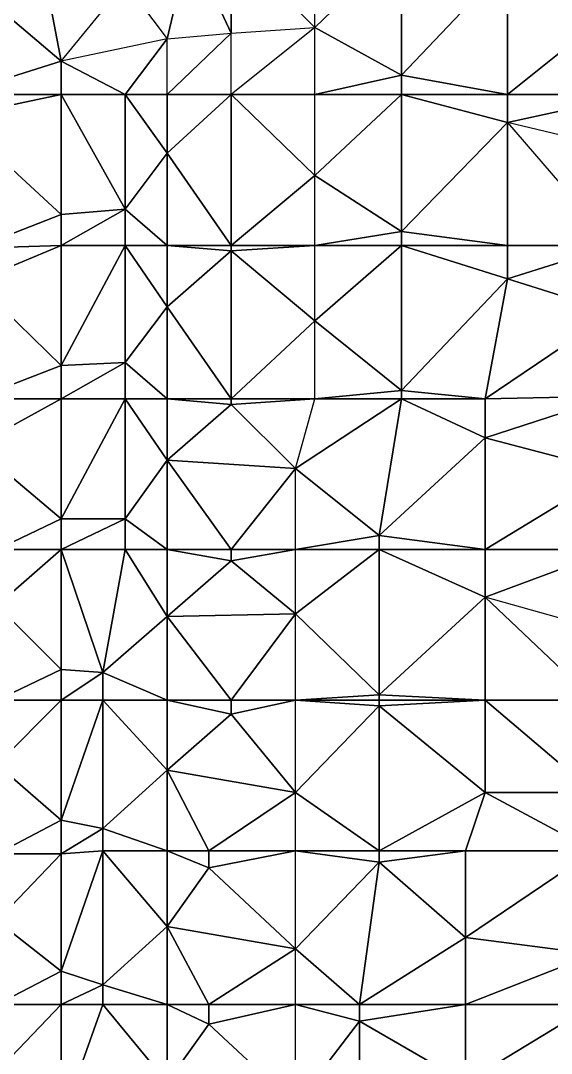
# Model space of a CAD drawing. Header units: metres. Extents: x 121.06818 to 121.07159, y 3.17836 to 3.18313.
# Drawn here: x 121.0711755 to 121.0713657, y 3.1794855 to 3.1798555 of the extents above; entities that cross this region are included whole.
import ezdxf

# ---------------------------------------------------------------- set-up
doc = ezdxf.new("R2010")
doc.units = ezdxf.units.M

msp = doc.modelspace()

# ---------------------------------------------------------------- linework, layer by layer
at = {"layer": 'DELAUNEY5547', "color": 252}
msp.add_3dface([(121.071297, 3.179449, 0.01058), (121.071274, 3.179467, 0.01057), (121.071297, 3.179497, 0.01058)], dxfattribs=at)
at = {"layer": 'DELAUNEY5585', "color": 252}
msp.add_3dface([(121.071335, 3.179475, 0.01059), (121.071297, 3.179449, 0.01058), (121.071297, 3.179497, 0.01058)], dxfattribs=at)
at = {"layer": 'DELAUNEY5586', "color": 252}
msp.add_3dface([(121.071373, 3.179463, 0.0106), (121.071335, 3.179475, 0.01059), (121.071381, 3.179503, 0.0106)], dxfattribs=at)
at = {"layer": 'DELAUNEY5607', "color": 252}
msp.add_3dface([(121.071167, 3.179479, 0.01052), (121.07119, 3.179461, 0.01053), (121.07119, 3.179503, 0.01053)], dxfattribs=at)
at = {"layer": 'DELAUNEY5655', "color": 252}
msp.add_3dface([(121.071228, 3.179475, 0.01055), (121.071274, 3.179467, 0.01057), (121.071243, 3.179496, 0.01056)], dxfattribs=at)
at = {"layer": 'DELAUNEY5656', "color": 252}
msp.add_3dface([(121.071297, 3.179497, 0.01058), (121.071274, 3.179467, 0.01057), (121.071274, 3.179503, 0.01057)], dxfattribs=at)
at = {"layer": 'DELAUNEY5669', "color": 252}
msp.add_3dface([(121.071228, 3.179475, 0.01055), (121.071243, 3.179496, 0.01056), (121.071228, 3.179503, 0.01055)], dxfattribs=at)
at = {"layer": 'DELAUNEY5670', "color": 252}
msp.add_3dface([(121.071243, 3.179496, 0.01056), (121.071274, 3.179467, 0.01057), (121.071274, 3.179503, 0.01057)], dxfattribs=at)
at = {"layer": 'DELAUNEY5671', "color": 252}
msp.add_3dface([(121.071335, 3.179475, 0.01059), (121.071297, 3.179497, 0.01058), (121.071335, 3.179503, 0.01059)], dxfattribs=at)
at = {"layer": 'DELAUNEY5683', "color": 252}
msp.add_3dface([(121.07119, 3.179461, 0.01053), (121.071228, 3.179475, 0.01055), (121.071205, 3.179503, 0.01054)], dxfattribs=at)
at = {"layer": 'DELAUNEY5700', "color": 252}
msp.add_3dface([(121.07119, 3.179461, 0.01053), (121.071205, 3.179503, 0.01054), (121.07119, 3.179503, 0.01053)], dxfattribs=at)
at = {"layer": 'DELAUNEY5723', "color": 252}
msp.add_3dface([(121.071167, 3.179479, 0.01052), (121.07119, 3.179503, 0.01053), (121.071167, 3.179503, 0.01052)], dxfattribs=at)
at = {"layer": 'DELAUNEY5724', "color": 252}
msp.add_3dface([(121.071205, 3.179503, 0.01054), (121.071228, 3.179475, 0.01055), (121.071228, 3.179503, 0.01055)], dxfattribs=at)
at = {"layer": 'DELAUNEY5743', "color": 252}
msp.add_3dface([(121.07119, 3.179503, 0.01053), (121.071205, 3.179503, 0.01054), (121.071205, 3.17951, 0.01054)], dxfattribs=at)
at = {"layer": 'DELAUNEY5764', "color": 252}
msp.add_3dface([(121.071243, 3.179496, 0.01056), (121.071274, 3.179503, 0.01057), (121.071243, 3.179503, 0.01056)], dxfattribs=at)
at = {"layer": 'DELAUNEY5765', "color": 252}
msp.add_3dface([(121.071297, 3.179497, 0.01058), (121.071274, 3.179503, 0.01057), (121.071297, 3.179503, 0.01058)], dxfattribs=at)
at = {"layer": 'DELAUNEY5766', "color": 252}
msp.add_3dface([(121.071381, 3.179503, 0.0106), (121.071335, 3.179475, 0.01059), (121.071335, 3.179503, 0.01059)], dxfattribs=at)
at = {"layer": 'DELAUNEY5779', "color": 252}
msp.add_3dface([(121.071205, 3.179503, 0.01054), (121.071228, 3.179503, 0.01055), (121.071205, 3.17951, 0.01054)], dxfattribs=at)
at = {"layer": 'DELAUNEY5780', "color": 252}
msp.add_3dface([(121.071335, 3.179503, 0.01059), (121.071297, 3.179497, 0.01058), (121.071297, 3.179503, 0.01058)], dxfattribs=at)
at = {"layer": 'DELAUNEY5795', "color": 252}
msp.add_3dface([(121.071228, 3.179503, 0.01055), (121.071243, 3.179496, 0.01056), (121.071243, 3.179503, 0.01056)], dxfattribs=at)
at = {"layer": 'DELAUNEY5796', "color": 252}
msp.add_3dface([(121.071381, 3.179503, 0.0106), (121.071335, 3.179503, 0.01059), (121.071381, 3.179521, 0.0106)], dxfattribs=at)
at = {"layer": 'DELAUNEY5815', "color": 252}
msp.add_3dface([(121.071167, 3.179503, 0.01052), (121.07119, 3.179503, 0.01053), (121.07119, 3.179515, 0.01053)], dxfattribs=at)
at = {"layer": 'DELAUNEY5846', "color": 252}
msp.add_3dface([(121.071228, 3.179503, 0.01055), (121.071243, 3.179503, 0.01056), (121.071228, 3.179531, 0.01055)], dxfattribs=at)
at = {"layer": 'DELAUNEY5866', "color": 252}
msp.add_3dface([(121.071243, 3.179503, 0.01056), (121.071274, 3.179503, 0.01057), (121.071274, 3.179523, 0.01057)], dxfattribs=at)
at = {"layer": 'DELAUNEY5867', "color": 252}
msp.add_3dface([(121.071297, 3.179503, 0.01058), (121.071274, 3.179503, 0.01057), (121.071274, 3.179523, 0.01057)], dxfattribs=at)
at = {"layer": 'DELAUNEY5883', "color": 252}
msp.add_3dface([(121.071335, 3.179503, 0.01059), (121.071297, 3.179503, 0.01058), (121.071335, 3.179527, 0.01059)], dxfattribs=at)
at = {"layer": 'DELAUNEY5897', "color": 252}
msp.add_3dface([(121.07119, 3.179503, 0.01053), (121.071205, 3.17951, 0.01054), (121.07119, 3.179515, 0.01053)], dxfattribs=at)
at = {"layer": 'DELAUNEY5917', "color": 252}
msp.add_3dface([(121.071167, 3.179503, 0.01052), (121.07119, 3.179515, 0.01053), (121.071167, 3.179533, 0.01052)], dxfattribs=at)
at = {"layer": 'DELAUNEY5918', "color": 252}
msp.add_3dface([(121.071205, 3.17951, 0.01054), (121.071228, 3.179503, 0.01055), (121.071228, 3.179531, 0.01055)], dxfattribs=at)
at = {"layer": 'DELAUNEY5934', "color": 252}
msp.add_3dface([(121.07119, 3.179515, 0.01053), (121.071205, 3.17951, 0.01054), (121.071205, 3.179558, 0.01054)], dxfattribs=at)
at = {"layer": 'DELAUNEY5947', "color": 252}
msp.add_3dface([(121.071243, 3.179503, 0.01056), (121.071274, 3.179523, 0.01057), (121.071228, 3.179531, 0.01055)], dxfattribs=at)
at = {"layer": 'DELAUNEY5948', "color": 252}
msp.add_3dface([(121.071297, 3.179503, 0.01058), (121.071274, 3.179523, 0.01057), (121.071304, 3.179554, 0.01058)], dxfattribs=at)
at = {"layer": 'DELAUNEY5949', "color": 252}
msp.add_3dface([(121.071381, 3.179521, 0.0106), (121.071335, 3.179503, 0.01059), (121.071335, 3.179527, 0.01059)], dxfattribs=at)
at = {"layer": 'DELAUNEY5961', "color": 252}
msp.add_3dface([(121.071335, 3.179527, 0.01059), (121.071297, 3.179503, 0.01058), (121.071304, 3.179554, 0.01058)], dxfattribs=at)
at = {"layer": 'DELAUNEY5979', "color": 252}
msp.add_3dface([(121.071205, 3.17951, 0.01054), (121.071228, 3.179531, 0.01055), (121.071205, 3.179558, 0.01054)], dxfattribs=at)
at = {"layer": 'DELAUNEY5980', "color": 252}
msp.add_3dface([(121.071381, 3.179521, 0.0106), (121.071335, 3.179527, 0.01059), (121.071381, 3.179558, 0.0106)], dxfattribs=at)
at = {"layer": 'DELAUNEY5996', "color": 252}
msp.add_3dface([(121.071167, 3.179533, 0.01052), (121.07119, 3.179515, 0.01053), (121.07119, 3.179557, 0.01053)], dxfattribs=at)
at = {"layer": 'DELAUNEY6042', "color": 252}
msp.add_3dface([(121.071228, 3.179531, 0.01055), (121.071274, 3.179523, 0.01057), (121.071243, 3.179552, 0.01056)], dxfattribs=at)
at = {"layer": 'DELAUNEY6062', "color": 252}
msp.add_3dface([(121.071228, 3.179531, 0.01055), (121.071243, 3.179552, 0.01056), (121.071228, 3.179558, 0.01055)], dxfattribs=at)
at = {"layer": 'DELAUNEY6063', "color": 252}
msp.add_3dface([(121.071243, 3.179552, 0.01056), (121.071274, 3.179523, 0.01057), (121.071274, 3.179558, 0.01057)], dxfattribs=at)
at = {"layer": 'DELAUNEY6064', "color": 252}
msp.add_3dface([(121.071304, 3.179554, 0.01058), (121.071274, 3.179523, 0.01057), (121.071274, 3.179558, 0.01057)], dxfattribs=at)
at = {"layer": 'DELAUNEY6065', "color": 252}
msp.add_3dface([(121.071335, 3.179527, 0.01059), (121.071304, 3.179554, 0.01058), (121.071335, 3.179558, 0.01059)], dxfattribs=at)
at = {"layer": 'DELAUNEY6099', "color": 252}
msp.add_3dface([(121.07119, 3.179515, 0.01053), (121.071205, 3.179558, 0.01054), (121.07119, 3.179557, 0.01053)], dxfattribs=at)
at = {"layer": 'DELAUNEY6119', "color": 252}
msp.add_3dface([(121.071167, 3.179533, 0.01052), (121.07119, 3.179557, 0.01053), (121.071167, 3.179557, 0.01052)], dxfattribs=at)
at = {"layer": 'DELAUNEY6120', "color": 252}
msp.add_3dface([(121.071205, 3.179558, 0.01054), (121.071228, 3.179531, 0.01055), (121.071228, 3.179558, 0.01055)], dxfattribs=at)
at = {"layer": 'DELAUNEY6136', "color": 252}
msp.add_3dface([(121.07119, 3.179557, 0.01053), (121.071205, 3.179558, 0.01054), (121.071205, 3.179566, 0.01054)], dxfattribs=at)
at = {"layer": 'DELAUNEY6137', "color": 252}
msp.add_3dface([(121.071381, 3.179558, 0.0106), (121.071335, 3.179527, 0.01059), (121.071335, 3.179558, 0.01059)], dxfattribs=at)
at = {"layer": 'DELAUNEY6157', "color": 252}
msp.add_3dface([(121.071243, 3.179552, 0.01056), (121.071274, 3.179558, 0.01057), (121.071243, 3.179558, 0.01056)], dxfattribs=at)
at = {"layer": 'DELAUNEY6158', "color": 252}
msp.add_3dface([(121.071304, 3.179554, 0.01058), (121.071274, 3.179558, 0.01057), (121.071304, 3.179558, 0.01058)], dxfattribs=at)
at = {"layer": 'DELAUNEY6166', "color": 252}
msp.add_3dface([(121.071205, 3.179558, 0.01054), (121.071228, 3.179558, 0.01055), (121.071205, 3.179566, 0.01054)], dxfattribs=at)
at = {"layer": 'DELAUNEY6167', "color": 252}
msp.add_3dface([(121.071335, 3.179558, 0.01059), (121.071304, 3.179554, 0.01058), (121.071304, 3.179558, 0.01058)], dxfattribs=at)
at = {"layer": 'DELAUNEY6168', "color": 252}
msp.add_3dface([(121.071381, 3.179558, 0.0106), (121.071335, 3.179558, 0.01059), (121.071342, 3.179579, 0.01059)], dxfattribs=at)
at = {"layer": 'DELAUNEY6189', "color": 252}
msp.add_3dface([(121.071167, 3.179557, 0.01052), (121.07119, 3.179557, 0.01053), (121.07119, 3.179569, 0.01053)], dxfattribs=at)
at = {"layer": 'DELAUNEY6190', "color": 252}
msp.add_3dface([(121.071228, 3.179558, 0.01055), (121.071243, 3.179552, 0.01056), (121.071243, 3.179558, 0.01056)], dxfattribs=at)
at = {"layer": 'DELAUNEY6228', "color": 252}
msp.add_3dface([(121.071228, 3.179558, 0.01055), (121.071243, 3.179558, 0.01056), (121.071228, 3.179587, 0.01055)], dxfattribs=at)
at = {"layer": 'DELAUNEY6247', "color": 252}
msp.add_3dface([(121.071243, 3.179558, 0.01056), (121.071274, 3.179558, 0.01057), (121.071274, 3.179579, 0.01057)], dxfattribs=at)
at = {"layer": 'DELAUNEY6248', "color": 252}
msp.add_3dface([(121.071304, 3.179558, 0.01058), (121.071274, 3.179558, 0.01057), (121.071274, 3.179579, 0.01057)], dxfattribs=at)
at = {"layer": 'DELAUNEY6264', "color": 252}
msp.add_3dface([(121.071335, 3.179558, 0.01059), (121.071304, 3.179558, 0.01058), (121.071342, 3.179579, 0.01059)], dxfattribs=at)
at = {"layer": 'DELAUNEY6276', "color": 252}
msp.add_3dface([(121.07119, 3.179557, 0.01053), (121.071205, 3.179566, 0.01054), (121.07119, 3.179569, 0.01053)], dxfattribs=at)
at = {"layer": 'DELAUNEY6291', "color": 252}
msp.add_3dface([(121.071167, 3.179557, 0.01052), (121.07119, 3.179569, 0.01053), (121.071167, 3.179589, 0.01052)], dxfattribs=at)
at = {"layer": 'DELAUNEY6292', "color": 252}
msp.add_3dface([(121.071205, 3.179566, 0.01054), (121.071228, 3.179558, 0.01055), (121.071228, 3.179587, 0.01055)], dxfattribs=at)
at = {"layer": 'DELAUNEY6293', "color": 252}
msp.add_3dface([(121.071381, 3.179558, 0.0106), (121.071342, 3.179579, 0.01059), (121.071381, 3.179579, 0.0106)], dxfattribs=at)
at = {"layer": 'DELAUNEY6305', "color": 252}
msp.add_3dface([(121.07119, 3.179569, 0.01053), (121.071205, 3.179566, 0.01054), (121.071205, 3.179612, 0.01054)], dxfattribs=at)
at = {"layer": 'DELAUNEY6317', "color": 252}
msp.add_3dface([(121.071243, 3.179558, 0.01056), (121.071274, 3.179579, 0.01057), (121.071228, 3.179587, 0.01055)], dxfattribs=at)
at = {"layer": 'DELAUNEY6318', "color": 252}
msp.add_3dface([(121.071381, 3.179579, 0.0106), (121.071342, 3.179579, 0.01059), (121.071342, 3.179612, 0.01059)], dxfattribs=at)
at = {"layer": 'DELAUNEY6334', "color": 252}
msp.add_3dface([(121.071304, 3.179558, 0.01058), (121.071274, 3.179579, 0.01057), (121.071304, 3.17961, 0.01058)], dxfattribs=at)
at = {"layer": 'DELAUNEY6349', "color": 252}
msp.add_3dface([(121.071205, 3.179566, 0.01054), (121.071228, 3.179587, 0.01055), (121.071205, 3.179612, 0.01054)], dxfattribs=at)
at = {"layer": 'DELAUNEY6362', "color": 252}
msp.add_3dface([(121.071167, 3.179589, 0.01052), (121.07119, 3.179569, 0.01053), (121.07119, 3.179612, 0.01053)], dxfattribs=at)
at = {"layer": 'DELAUNEY6363', "color": 252}
msp.add_3dface([(121.071342, 3.179579, 0.01059), (121.071304, 3.179558, 0.01058), (121.071304, 3.17961, 0.01058)], dxfattribs=at)
at = {"layer": 'DELAUNEY6398', "color": 252}
msp.add_3dface([(121.071228, 3.179587, 0.01055), (121.071274, 3.179579, 0.01057), (121.071251, 3.179607, 0.01056)], dxfattribs=at)
at = {"layer": 'DELAUNEY6410', "color": 252}
msp.add_3dface([(121.071228, 3.179587, 0.01055), (121.071251, 3.179607, 0.01056), (121.071228, 3.179612, 0.01055)], dxfattribs=at)
at = {"layer": 'DELAUNEY6411', "color": 252}
msp.add_3dface([(121.071251, 3.179607, 0.01056), (121.071274, 3.179579, 0.01057), (121.071274, 3.179612, 0.01057)], dxfattribs=at)
at = {"layer": 'DELAUNEY6412', "color": 252}
msp.add_3dface([(121.071304, 3.17961, 0.01058), (121.071274, 3.179579, 0.01057), (121.071274, 3.179612, 0.01057)], dxfattribs=at)
at = {"layer": 'DELAUNEY6413', "color": 252}
msp.add_3dface([(121.071342, 3.179579, 0.01059), (121.071304, 3.17961, 0.01058), (121.071342, 3.179612, 0.01059)], dxfattribs=at)
at = {"layer": 'DELAUNEY6441', "color": 252}
msp.add_3dface([(121.07119, 3.179612, 0.01053), (121.07119, 3.179569, 0.01053), (121.071205, 3.179612, 0.01054)], dxfattribs=at)
at = {"layer": 'DELAUNEY6442', "color": 252}
msp.add_3dface([(121.071205, 3.179612, 0.01054), (121.071228, 3.179587, 0.01055), (121.071228, 3.179612, 0.01055)], dxfattribs=at)
at = {"layer": 'DELAUNEY6462', "color": 252}
msp.add_3dface([(121.071167, 3.179589, 0.01052), (121.07119, 3.179612, 0.01053), (121.071167, 3.179612, 0.01052)], dxfattribs=at)
at = {"layer": 'DELAUNEY6463', "color": 252}
msp.add_3dface([(121.07119, 3.179612, 0.01053), (121.071205, 3.179612, 0.01054), (121.071205, 3.179622, 0.01054)], dxfattribs=at)
at = {"layer": 'DELAUNEY6508', "color": 252}
msp.add_3dface([(121.071251, 3.179607, 0.01056), (121.071274, 3.179612, 0.01057), (121.071251, 3.179612, 0.01056)], dxfattribs=at)
at = {"layer": 'DELAUNEY6509', "color": 252}
msp.add_3dface([(121.071342, 3.179612, 0.01059), (121.071304, 3.17961, 0.01058), (121.071304, 3.179612, 0.01058)], dxfattribs=at)
at = {"layer": 'DELAUNEY6510', "color": 252}
msp.add_3dface([(121.071342, 3.179612, 0.01059), (121.071304, 3.17961, 0.01058), (121.071304, 3.179614, 0.01058)], dxfattribs=at)
at = {"layer": 'DELAUNEY6511', "color": 252}
msp.add_3dface([(121.071381, 3.179579, 0.0106), (121.071342, 3.179612, 0.01059), (121.071381, 3.179612, 0.0106)], dxfattribs=at)
at = {"layer": 'DELAUNEY6512', "color": 252}
msp.add_3dface([(121.071381, 3.179612, 0.0106), (121.071342, 3.179612, 0.01059), (121.071342, 3.179649, 0.01059)], dxfattribs=at)
at = {"layer": 'DELAUNEY6529', "color": 252}
msp.add_3dface([(121.071205, 3.179612, 0.01054), (121.071228, 3.179612, 0.01055), (121.071205, 3.179622, 0.01054)], dxfattribs=at)
at = {"layer": 'DELAUNEY6530', "color": 252}
msp.add_3dface([(121.071304, 3.17961, 0.01058), (121.071274, 3.179612, 0.01057), (121.071304, 3.179612, 0.01058)], dxfattribs=at)
at = {"layer": 'DELAUNEY6531', "color": 252}
msp.add_3dface([(121.071304, 3.17961, 0.01058), (121.071274, 3.179612, 0.01057), (121.071304, 3.179614, 0.01058)], dxfattribs=at)
at = {"layer": 'DELAUNEY6545', "color": 252}
msp.add_3dface([(121.071228, 3.179612, 0.01055), (121.071251, 3.179607, 0.01056), (121.071251, 3.179612, 0.01056)], dxfattribs=at)
at = {"layer": 'DELAUNEY6562', "color": 252}
msp.add_3dface([(121.071167, 3.179612, 0.01052), (121.07119, 3.179612, 0.01053), (121.07119, 3.179623, 0.01053)], dxfattribs=at)
at = {"layer": 'DELAUNEY6609', "color": 252}
msp.add_3dface([(121.071228, 3.179612, 0.01055), (121.071251, 3.179612, 0.01056), (121.071228, 3.179642, 0.01055)], dxfattribs=at)
at = {"layer": 'DELAUNEY6610', "color": 252}
msp.add_3dface([(121.071251, 3.179612, 0.01056), (121.071274, 3.179612, 0.01057), (121.071274, 3.179643, 0.01057)], dxfattribs=at)
at = {"layer": 'DELAUNEY6611', "color": 252}
msp.add_3dface([(121.071304, 3.179612, 0.01058), (121.071274, 3.179612, 0.01057), (121.071304, 3.179614, 0.01058)], dxfattribs=at)
at = {"layer": 'DELAUNEY6612', "color": 252}
msp.add_3dface([(121.071304, 3.179612, 0.01058), (121.071304, 3.179614, 0.01058), (121.071342, 3.179612, 0.01059)], dxfattribs=at)
at = {"layer": 'DELAUNEY6627', "color": 252}
msp.add_3dface([(121.071304, 3.179614, 0.01058), (121.071274, 3.179612, 0.01057), (121.071274, 3.179643, 0.01057)], dxfattribs=at)
at = {"layer": 'DELAUNEY6643', "color": 252}
msp.add_3dface([(121.07119, 3.179612, 0.01053), (121.071205, 3.179622, 0.01054), (121.07119, 3.179623, 0.01053)], dxfattribs=at)
at = {"layer": 'DELAUNEY6644', "color": 252}
msp.add_3dface([(121.071342, 3.179612, 0.01059), (121.071304, 3.179614, 0.01058), (121.071342, 3.179649, 0.01059)], dxfattribs=at)
at = {"layer": 'DELAUNEY6653', "color": 252}
msp.add_3dface([(121.071167, 3.179612, 0.01052), (121.07119, 3.179623, 0.01053), (121.071167, 3.179646, 0.01052)], dxfattribs=at)
at = {"layer": 'DELAUNEY6654', "color": 252}
msp.add_3dface([(121.071205, 3.179622, 0.01054), (121.071228, 3.179612, 0.01055), (121.071228, 3.179642, 0.01055)], dxfattribs=at)
at = {"layer": 'DELAUNEY6655', "color": 252}
msp.add_3dface([(121.071381, 3.179612, 0.0106), (121.071388, 3.179636, 0.0106), (121.071342, 3.179649, 0.01059)], dxfattribs=at)
at = {"layer": 'DELAUNEY6669', "color": 252}
msp.add_3dface([(121.07119, 3.179623, 0.01053), (121.071205, 3.179622, 0.01054), (121.07119, 3.179666, 0.01053)], dxfattribs=at)
at = {"layer": 'DELAUNEY6711', "color": 252}
msp.add_3dface([(121.071205, 3.179622, 0.01054), (121.071228, 3.179642, 0.01055), (121.071213, 3.179666, 0.01054)], dxfattribs=at)
at = {"layer": 'DELAUNEY6712', "color": 252}
msp.add_3dface([(121.071228, 3.179642, 0.01055), (121.071251, 3.179612, 0.01056), (121.071274, 3.179643, 0.01057)], dxfattribs=at)
at = {"layer": 'DELAUNEY6713', "color": 252}
msp.add_3dface([(121.071304, 3.179614, 0.01058), (121.071274, 3.179643, 0.01057), (121.071304, 3.179666, 0.01058)], dxfattribs=at)
at = {"layer": 'DELAUNEY6725', "color": 252}
msp.add_3dface([(121.071167, 3.179646, 0.01052), (121.07119, 3.179623, 0.01053), (121.07119, 3.179666, 0.01053)], dxfattribs=at)
at = {"layer": 'DELAUNEY6726', "color": 252}
msp.add_3dface([(121.071342, 3.179649, 0.01059), (121.071304, 3.179614, 0.01058), (121.071304, 3.179666, 0.01058)], dxfattribs=at)
at = {"layer": 'DELAUNEY6739', "color": 252}
msp.add_3dface([(121.071388, 3.179636, 0.0106), (121.071342, 3.179649, 0.01059), (121.071388, 3.179666, 0.0106)], dxfattribs=at)
at = {"layer": 'DELAUNEY6765', "color": 252}
msp.add_3dface([(121.071228, 3.179642, 0.01055), (121.071274, 3.179643, 0.01057), (121.071251, 3.179662, 0.01056)], dxfattribs=at)
at = {"layer": 'DELAUNEY6792', "color": 252}
msp.add_3dface([(121.071228, 3.179642, 0.01055), (121.071251, 3.179662, 0.01056), (121.071228, 3.179666, 0.01055)], dxfattribs=at)
at = {"layer": 'DELAUNEY6793', "color": 252}
msp.add_3dface([(121.071251, 3.179662, 0.01056), (121.071274, 3.179643, 0.01057), (121.071274, 3.179666, 0.01057)], dxfattribs=at)
at = {"layer": 'DELAUNEY6794', "color": 252}
msp.add_3dface([(121.071304, 3.179666, 0.01058), (121.071274, 3.179643, 0.01057), (121.071274, 3.179666, 0.01057)], dxfattribs=at)
at = {"layer": 'DELAUNEY6812', "color": 252}
msp.add_3dface([(121.071342, 3.179649, 0.01059), (121.071304, 3.179666, 0.01058), (121.071342, 3.179666, 0.01059)], dxfattribs=at)
at = {"layer": 'DELAUNEY6828', "color": 252}
msp.add_3dface([(121.071167, 3.179646, 0.01052), (121.07119, 3.179666, 0.01053), (121.071167, 3.179666, 0.01052)], dxfattribs=at)
at = {"layer": 'DELAUNEY6829', "color": 252}
msp.add_3dface([(121.07119, 3.179666, 0.01053), (121.071205, 3.179622, 0.01054), (121.071213, 3.179666, 0.01054)], dxfattribs=at)
at = {"layer": 'DELAUNEY6852', "color": 252}
msp.add_3dface([(121.07119, 3.179666, 0.01053), (121.071213, 3.179666, 0.01054), (121.071213, 3.179677, 0.01054)], dxfattribs=at)
at = {"layer": 'DELAUNEY6853', "color": 252}
msp.add_3dface([(121.071213, 3.179666, 0.01054), (121.071228, 3.179642, 0.01055), (121.071228, 3.179666, 0.01055)], dxfattribs=at)
at = {"layer": 'DELAUNEY6887', "color": 252}
msp.add_3dface([(121.071388, 3.179666, 0.0106), (121.071342, 3.179649, 0.01059), (121.071342, 3.179666, 0.01059)], dxfattribs=at)
at = {"layer": 'DELAUNEY6909', "color": 252}
msp.add_3dface([(121.071213, 3.179666, 0.01054), (121.071228, 3.179666, 0.01055), (121.071213, 3.179677, 0.01054)], dxfattribs=at)
at = {"layer": 'DELAUNEY6910', "color": 252}
msp.add_3dface([(121.071228, 3.179666, 0.01055), (121.071251, 3.179662, 0.01056), (121.071251, 3.179666, 0.01056)], dxfattribs=at)
at = {"layer": 'DELAUNEY6911', "color": 252}
msp.add_3dface([(121.071251, 3.179662, 0.01056), (121.071274, 3.179666, 0.01057), (121.071251, 3.179666, 0.01056)], dxfattribs=at)
at = {"layer": 'DELAUNEY6912', "color": 252}
msp.add_3dface([(121.071304, 3.179666, 0.01058), (121.071274, 3.179666, 0.01057), (121.071304, 3.179671, 0.01058)], dxfattribs=at)
at = {"layer": 'DELAUNEY6929', "color": 252}
msp.add_3dface([(121.071167, 3.179666, 0.01052), (121.07119, 3.179666, 0.01053), (121.07119, 3.179677, 0.01053)], dxfattribs=at)
at = {"layer": 'DELAUNEY6930', "color": 252}
msp.add_3dface([(121.071342, 3.179666, 0.01059), (121.071304, 3.179666, 0.01058), (121.071304, 3.179671, 0.01058)], dxfattribs=at)
at = {"layer": 'DELAUNEY6931', "color": 252}
msp.add_3dface([(121.071388, 3.179666, 0.0106), (121.071342, 3.179666, 0.01059), (121.071388, 3.179694, 0.0106)], dxfattribs=at)
at = {"layer": 'DELAUNEY6980', "color": 252}
msp.add_3dface([(121.071228, 3.179666, 0.01055), (121.071251, 3.179666, 0.01056), (121.071228, 3.179698, 0.01055)], dxfattribs=at)
at = {"layer": 'DELAUNEY6981', "color": 252}
msp.add_3dface([(121.071251, 3.179666, 0.01056), (121.071274, 3.179666, 0.01057), (121.071274, 3.179695, 0.01057)], dxfattribs=at)
at = {"layer": 'DELAUNEY6998', "color": 252}
msp.add_3dface([(121.071304, 3.179671, 0.01058), (121.071274, 3.179666, 0.01057), (121.071274, 3.179695, 0.01057)], dxfattribs=at)
at = {"layer": 'DELAUNEY7009', "color": 252}
msp.add_3dface([(121.071167, 3.179666, 0.01052), (121.07119, 3.179677, 0.01053), (121.071159, 3.179703, 0.01052)], dxfattribs=at)
at = {"layer": 'DELAUNEY7010', "color": 252}
msp.add_3dface([(121.07119, 3.179677, 0.01053), (121.07119, 3.179666, 0.01053), (121.071213, 3.179677, 0.01054)], dxfattribs=at)
at = {"layer": 'DELAUNEY7011', "color": 252}
msp.add_3dface([(121.071342, 3.179666, 0.01059), (121.071304, 3.179671, 0.01058), (121.071342, 3.179706, 0.01059)], dxfattribs=at)
at = {"layer": 'DELAUNEY7025', "color": 252}
msp.add_3dface([(121.07119, 3.179677, 0.01053), (121.071213, 3.179677, 0.01054), (121.071213, 3.17972, 0.01054)], dxfattribs=at)
at = {"layer": 'DELAUNEY7026', "color": 252}
msp.add_3dface([(121.071213, 3.179677, 0.01054), (121.071228, 3.179666, 0.01055), (121.071228, 3.179698, 0.01055)], dxfattribs=at)
at = {"layer": 'DELAUNEY7065', "color": 252}
msp.add_3dface([(121.071251, 3.179666, 0.01056), (121.071274, 3.179695, 0.01057), (121.071228, 3.179698, 0.01055)], dxfattribs=at)
at = {"layer": 'DELAUNEY7066', "color": 252}
msp.add_3dface([(121.071388, 3.179694, 0.0106), (121.071342, 3.179666, 0.01059), (121.071342, 3.179706, 0.01059)], dxfattribs=at)
at = {"layer": 'DELAUNEY7087', "color": 252}
msp.add_3dface([(121.071213, 3.179677, 0.01054), (121.071228, 3.179698, 0.01055), (121.071213, 3.17972, 0.01054)], dxfattribs=at)
at = {"layer": 'DELAUNEY7088', "color": 252}
msp.add_3dface([(121.071304, 3.179671, 0.01058), (121.071274, 3.179695, 0.01057), (121.071312, 3.17972, 0.01058)], dxfattribs=at)
at = {"layer": 'DELAUNEY7105', "color": 252}
msp.add_3dface([(121.071342, 3.179706, 0.01059), (121.071304, 3.179671, 0.01058), (121.071312, 3.17972, 0.01058)], dxfattribs=at)
at = {"layer": 'DELAUNEY7115', "color": 252}
msp.add_3dface([(121.071159, 3.179703, 0.01052), (121.07119, 3.179677, 0.01053), (121.07119, 3.17972, 0.01053)], dxfattribs=at)
at = {"layer": 'DELAUNEY7116', "color": 252}
msp.add_3dface([(121.071388, 3.179694, 0.0106), (121.071342, 3.179706, 0.01059), (121.071388, 3.179721, 0.0106)], dxfattribs=at)
at = {"layer": 'DELAUNEY7143', "color": 252}
msp.add_3dface([(121.071228, 3.179698, 0.01055), (121.071274, 3.179695, 0.01057), (121.071251, 3.179718, 0.01056)], dxfattribs=at)
at = {"layer": 'DELAUNEY7155', "color": 252}
msp.add_3dface([(121.071228, 3.179698, 0.01055), (121.071251, 3.179718, 0.01056), (121.071228, 3.17972, 0.01055)], dxfattribs=at)
at = {"layer": 'DELAUNEY7156', "color": 252}
msp.add_3dface([(121.071251, 3.179718, 0.01056), (121.071274, 3.179695, 0.01057), (121.071281, 3.17972, 0.01057)], dxfattribs=at)
at = {"layer": 'DELAUNEY7175', "color": 252}
msp.add_3dface([(121.071312, 3.17972, 0.01058), (121.071274, 3.179695, 0.01057), (121.071281, 3.17972, 0.01057)], dxfattribs=at)
at = {"layer": 'DELAUNEY7176', "color": 252}
msp.add_3dface([(121.071342, 3.179706, 0.01059), (121.071312, 3.17972, 0.01058), (121.071342, 3.17972, 0.01059)], dxfattribs=at)
at = {"layer": 'DELAUNEY7203', "color": 252}
msp.add_3dface([(121.071159, 3.179703, 0.01052), (121.07119, 3.17972, 0.01053), (121.071159, 3.17972, 0.01052)], dxfattribs=at)
at = {"layer": 'DELAUNEY7204', "color": 252}
msp.add_3dface([(121.07119, 3.17972, 0.01053), (121.07119, 3.179677, 0.01053), (121.071213, 3.17972, 0.01054)], dxfattribs=at)
at = {"layer": 'DELAUNEY7205', "color": 252}
msp.add_3dface([(121.071213, 3.17972, 0.01054), (121.071228, 3.179698, 0.01055), (121.071228, 3.17972, 0.01055)], dxfattribs=at)
at = {"layer": 'DELAUNEY7224', "color": 252}
msp.add_3dface([(121.07119, 3.17972, 0.01053), (121.071213, 3.17972, 0.01054), (121.071213, 3.179733, 0.01054)], dxfattribs=at)
at = {"layer": 'DELAUNEY7240', "color": 252}
msp.add_3dface([(121.071312, 3.17972, 0.01058), (121.071281, 3.17972, 0.01057), (121.071312, 3.179723, 0.01058)], dxfattribs=at)
at = {"layer": 'DELAUNEY7254', "color": 252}
msp.add_3dface([(121.071388, 3.179721, 0.0106), (121.071342, 3.179706, 0.01059), (121.071342, 3.17972, 0.01059)], dxfattribs=at)
at = {"layer": 'DELAUNEY7283', "color": 252}
msp.add_3dface([(121.071213, 3.17972, 0.01054), (121.071228, 3.17972, 0.01055), (121.071213, 3.179733, 0.01054)], dxfattribs=at)
at = {"layer": 'DELAUNEY7284', "color": 252}
msp.add_3dface([(121.071228, 3.17972, 0.01055), (121.071251, 3.179718, 0.01056), (121.071251, 3.17972, 0.01056)], dxfattribs=at)
at = {"layer": 'DELAUNEY7300', "color": 252}
msp.add_3dface([(121.071159, 3.17972, 0.01052), (121.07119, 3.17972, 0.01053), (121.07119, 3.179732, 0.01053)], dxfattribs=at)
at = {"layer": 'DELAUNEY7301', "color": 252}
msp.add_3dface([(121.071251, 3.179718, 0.01056), (121.071281, 3.17972, 0.01057), (121.071251, 3.17972, 0.01056)], dxfattribs=at)
at = {"layer": 'DELAUNEY7302', "color": 252}
msp.add_3dface([(121.071342, 3.17972, 0.01059), (121.071312, 3.17972, 0.01058), (121.071312, 3.179723, 0.01058)], dxfattribs=at)
at = {"layer": 'DELAUNEY7323', "color": 252}
msp.add_3dface([(121.071388, 3.179721, 0.0106), (121.071342, 3.17972, 0.01059), (121.071388, 3.179751, 0.0106)], dxfattribs=at)
at = {"layer": 'DELAUNEY7334', "color": 252}
msp.add_3dface([(121.071228, 3.17972, 0.01055), (121.071251, 3.17972, 0.01056), (121.071228, 3.179753, 0.01055)], dxfattribs=at)
at = {"layer": 'DELAUNEY7348', "color": 252}
msp.add_3dface([(121.071251, 3.17972, 0.01056), (121.071281, 3.17972, 0.01057), (121.071281, 3.179748, 0.01057)], dxfattribs=at)
at = {"layer": 'DELAUNEY7349', "color": 252}
msp.add_3dface([(121.071312, 3.179723, 0.01058), (121.071281, 3.17972, 0.01057), (121.071281, 3.179748, 0.01057)], dxfattribs=at)
at = {"layer": 'DELAUNEY7365', "color": 252}
msp.add_3dface([(121.071342, 3.17972, 0.01059), (121.071312, 3.179723, 0.01058), (121.07135, 3.179763, 0.01059)], dxfattribs=at)
at = {"layer": 'DELAUNEY7387', "color": 252}
msp.add_3dface([(121.071159, 3.17972, 0.01052), (121.07119, 3.179732, 0.01053), (121.071159, 3.179762, 0.01052)], dxfattribs=at)
at = {"layer": 'DELAUNEY7388', "color": 252}
msp.add_3dface([(121.07119, 3.179732, 0.01053), (121.07119, 3.17972, 0.01053), (121.071213, 3.179733, 0.01054)], dxfattribs=at)
at = {"layer": 'DELAUNEY7397', "color": 252}
msp.add_3dface([(121.07119, 3.179732, 0.01053), (121.071213, 3.179733, 0.01054), (121.071213, 3.179775, 0.01054)], dxfattribs=at)
at = {"layer": 'DELAUNEY7398', "color": 252}
msp.add_3dface([(121.071213, 3.179733, 0.01054), (121.071228, 3.17972, 0.01055), (121.071228, 3.179753, 0.01055)], dxfattribs=at)
at = {"layer": 'DELAUNEY7439', "color": 252}
msp.add_3dface([(121.071251, 3.17972, 0.01056), (121.071281, 3.179748, 0.01057), (121.071251, 3.179773, 0.01056)], dxfattribs=at)
at = {"layer": 'DELAUNEY7440', "color": 252}
msp.add_3dface([(121.071388, 3.179751, 0.0106), (121.071342, 3.17972, 0.01059), (121.07135, 3.179763, 0.01059)], dxfattribs=at)
at = {"layer": 'DELAUNEY7455', "color": 252}
msp.add_3dface([(121.071213, 3.179733, 0.01054), (121.071228, 3.179753, 0.01055), (121.071213, 3.179775, 0.01054)], dxfattribs=at)
at = {"layer": 'DELAUNEY7456', "color": 252}
msp.add_3dface([(121.071228, 3.179753, 0.01055), (121.071251, 3.17972, 0.01056), (121.071251, 3.179773, 0.01056)], dxfattribs=at)
at = {"layer": 'DELAUNEY7457', "color": 252}
msp.add_3dface([(121.071312, 3.179723, 0.01058), (121.071281, 3.179748, 0.01057), (121.071312, 3.179775, 0.01058)], dxfattribs=at)
at = {"layer": 'DELAUNEY7471', "color": 252}
msp.add_3dface([(121.071388, 3.179751, 0.0106), (121.07135, 3.179763, 0.01059), (121.071388, 3.179775, 0.0106)], dxfattribs=at)
at = {"layer": 'DELAUNEY7485', "color": 252}
msp.add_3dface([(121.071159, 3.179762, 0.01052), (121.07119, 3.179732, 0.01053), (121.07119, 3.179775, 0.01053)], dxfattribs=at)
at = {"layer": 'DELAUNEY7498', "color": 252}
msp.add_3dface([(121.07135, 3.179763, 0.01059), (121.071312, 3.179723, 0.01058), (121.071312, 3.179775, 0.01058)], dxfattribs=at)
at = {"layer": 'DELAUNEY7513', "color": 252}
msp.add_3dface([(121.071228, 3.179753, 0.01055), (121.071251, 3.179773, 0.01056), (121.071228, 3.179775, 0.01055)], dxfattribs=at)
at = {"layer": 'DELAUNEY7529', "color": 252}
msp.add_3dface([(121.071251, 3.179773, 0.01056), (121.071281, 3.179748, 0.01057), (121.071281, 3.179775, 0.01057)], dxfattribs=at)
at = {"layer": 'DELAUNEY7530', "color": 252}
msp.add_3dface([(121.071312, 3.179775, 0.01058), (121.071281, 3.179748, 0.01057), (121.071281, 3.179775, 0.01057)], dxfattribs=at)
at = {"layer": 'DELAUNEY7549', "color": 252}
msp.add_3dface([(121.07135, 3.179763, 0.01059), (121.071312, 3.179775, 0.01058), (121.07135, 3.179775, 0.01059)], dxfattribs=at)
at = {"layer": 'DELAUNEY7561', "color": 252}
msp.add_3dface([(121.071159, 3.179762, 0.01052), (121.07119, 3.179775, 0.01053), (121.071159, 3.179774, 0.01052)], dxfattribs=at)
at = {"layer": 'DELAUNEY7562', "color": 252}
msp.add_3dface([(121.07119, 3.179775, 0.01053), (121.07119, 3.179732, 0.01053), (121.071213, 3.179775, 0.01054)], dxfattribs=at)
at = {"layer": 'DELAUNEY7563', "color": 252}
msp.add_3dface([(121.071213, 3.179775, 0.01054), (121.071228, 3.179753, 0.01055), (121.071228, 3.179775, 0.01055)], dxfattribs=at)
at = {"layer": 'DELAUNEY7580', "color": 252}
msp.add_3dface([(121.07119, 3.179775, 0.01053), (121.071213, 3.179775, 0.01054), (121.071213, 3.179788, 0.01054)], dxfattribs=at)
at = {"layer": 'DELAUNEY7624', "color": 252}
msp.add_3dface([(121.071251, 3.179773, 0.01056), (121.071281, 3.179775, 0.01057), (121.071251, 3.179775, 0.01056)], dxfattribs=at)
at = {"layer": 'DELAUNEY7625', "color": 252}
msp.add_3dface([(121.071312, 3.179775, 0.01058), (121.071281, 3.179775, 0.01057), (121.071312, 3.17978, 0.01058)], dxfattribs=at)
at = {"layer": 'DELAUNEY7626', "color": 252}
msp.add_3dface([(121.071388, 3.179775, 0.0106), (121.07135, 3.179763, 0.01059), (121.07135, 3.179775, 0.01059)], dxfattribs=at)
at = {"layer": 'DELAUNEY7644', "color": 252}
msp.add_3dface([(121.071213, 3.179775, 0.01054), (121.071228, 3.179775, 0.01055), (121.071213, 3.179788, 0.01054)], dxfattribs=at)
at = {"layer": 'DELAUNEY7645', "color": 252}
msp.add_3dface([(121.071228, 3.179775, 0.01055), (121.071251, 3.179773, 0.01056), (121.071251, 3.179775, 0.01056)], dxfattribs=at)
at = {"layer": 'DELAUNEY7664', "color": 252}
msp.add_3dface([(121.07135, 3.179775, 0.01059), (121.071312, 3.179775, 0.01058), (121.071312, 3.17978, 0.01058)], dxfattribs=at)
at = {"layer": 'DELAUNEY7685', "color": 252}
msp.add_3dface([(121.071159, 3.179774, 0.01052), (121.07119, 3.179775, 0.01053), (121.07119, 3.179786, 0.01053)], dxfattribs=at)
at = {"layer": 'DELAUNEY7686', "color": 252}
msp.add_3dface([(121.071388, 3.179775, 0.0106), (121.07135, 3.179775, 0.01059), (121.07135, 3.179819, 0.01059)], dxfattribs=at)
at = {"layer": 'DELAUNEY7707', "color": 252}
msp.add_3dface([(121.071228, 3.179775, 0.01055), (121.071251, 3.179775, 0.01056), (121.071228, 3.179808, 0.01055)], dxfattribs=at)
at = {"layer": 'DELAUNEY7725', "color": 252}
msp.add_3dface([(121.071251, 3.179775, 0.01056), (121.071281, 3.179775, 0.01057), (121.071281, 3.1798, 0.01057)], dxfattribs=at)
at = {"layer": 'DELAUNEY7743', "color": 252}
msp.add_3dface([(121.071312, 3.17978, 0.01058), (121.071281, 3.179775, 0.01057), (121.071281, 3.1798, 0.01057)], dxfattribs=at)
at = {"layer": 'DELAUNEY7754', "color": 252}
msp.add_3dface([(121.071159, 3.179774, 0.01052), (121.07119, 3.179786, 0.01053), (121.071152, 3.179821, 0.01052)], dxfattribs=at)
at = {"layer": 'DELAUNEY7755', "color": 252}
msp.add_3dface([(121.07119, 3.179786, 0.01053), (121.07119, 3.179775, 0.01053), (121.071213, 3.179788, 0.01054)], dxfattribs=at)
at = {"layer": 'DELAUNEY7756', "color": 252}
msp.add_3dface([(121.07135, 3.179775, 0.01059), (121.071312, 3.17978, 0.01058), (121.07135, 3.179819, 0.01059)], dxfattribs=at)
at = {"layer": 'DELAUNEY7770', "color": 252}
msp.add_3dface([(121.07119, 3.179786, 0.01053), (121.071213, 3.179788, 0.01054), (121.07119, 3.179829, 0.01053)], dxfattribs=at)
at = {"layer": 'DELAUNEY7771', "color": 252}
msp.add_3dface([(121.071213, 3.179788, 0.01054), (121.071228, 3.179775, 0.01055), (121.071228, 3.179808, 0.01055)], dxfattribs=at)
at = {"layer": 'DELAUNEY7790', "color": 252}
msp.add_3dface([(121.071251, 3.179775, 0.01056), (121.071281, 3.1798, 0.01057), (121.071251, 3.179829, 0.01056)], dxfattribs=at)
at = {"layer": 'DELAUNEY7791', "color": 252}
msp.add_3dface([(121.071312, 3.17978, 0.01058), (121.071281, 3.1798, 0.01057), (121.071312, 3.179829, 0.01058)], dxfattribs=at)
at = {"layer": 'DELAUNEY7792', "color": 252}
msp.add_3dface([(121.071388, 3.179775, 0.0106), (121.071396, 3.179808, 0.0106), (121.07135, 3.179819, 0.01059)], dxfattribs=at)
at = {"layer": 'DELAUNEY7822', "color": 252}
msp.add_3dface([(121.071213, 3.179788, 0.01054), (121.071228, 3.179808, 0.01055), (121.071213, 3.179829, 0.01054)], dxfattribs=at)
at = {"layer": 'DELAUNEY7823', "color": 252}
msp.add_3dface([(121.071228, 3.179808, 0.01055), (121.071251, 3.179775, 0.01056), (121.071251, 3.179829, 0.01056)], dxfattribs=at)
at = {"layer": 'DELAUNEY7859', "color": 252}
msp.add_3dface([(121.07135, 3.179819, 0.01059), (121.071312, 3.17978, 0.01058), (121.071312, 3.179829, 0.01058)], dxfattribs=at)
at = {"layer": 'DELAUNEY7876', "color": 252}
msp.add_3dface([(121.071396, 3.179808, 0.0106), (121.07135, 3.179819, 0.01059), (121.071396, 3.179829, 0.0106)], dxfattribs=at)
at = {"layer": 'DELAUNEY7895', "color": 252}
msp.add_3dface([(121.071152, 3.179821, 0.01052), (121.07119, 3.179786, 0.01053), (121.07119, 3.179829, 0.01053)], dxfattribs=at)
at = {"layer": 'DELAUNEY7896', "color": 252}
msp.add_3dface([(121.071228, 3.179808, 0.01055), (121.071251, 3.179829, 0.01056), (121.071228, 3.179829, 0.01055)], dxfattribs=at)
at = {"layer": 'DELAUNEY7911', "color": 252}
msp.add_3dface([(121.071251, 3.179829, 0.01056), (121.071281, 3.1798, 0.01057), (121.071281, 3.179829, 0.01057)], dxfattribs=at)
at = {"layer": 'DELAUNEY7912', "color": 252}
msp.add_3dface([(121.071312, 3.179829, 0.01058), (121.071281, 3.1798, 0.01057), (121.071281, 3.179829, 0.01057)], dxfattribs=at)
at = {"layer": 'DELAUNEY7930', "color": 252}
msp.add_3dface([(121.07119, 3.179829, 0.01053), (121.071213, 3.179788, 0.01054), (121.071213, 3.179829, 0.01054)], dxfattribs=at)
at = {"layer": 'DELAUNEY7931', "color": 252}
msp.add_3dface([(121.07135, 3.179819, 0.01059), (121.071312, 3.179829, 0.01058), (121.07135, 3.179829, 0.01059)], dxfattribs=at)
at = {"layer": 'DELAUNEY7951', "color": 252}
msp.add_3dface([(121.071152, 3.179821, 0.01052), (121.07119, 3.179829, 0.01053), (121.071152, 3.179829, 0.01052)], dxfattribs=at)
at = {"layer": 'DELAUNEY7952', "color": 252}
msp.add_3dface([(121.07119, 3.179829, 0.01053), (121.071213, 3.179829, 0.01054), (121.07119, 3.179841, 0.01053)], dxfattribs=at)
at = {"layer": 'DELAUNEY7970', "color": 252}
msp.add_3dface([(121.071213, 3.179829, 0.01054), (121.071228, 3.179808, 0.01055), (121.071228, 3.179829, 0.01055)], dxfattribs=at)
at = {"layer": 'DELAUNEY7998', "color": 252}
msp.add_3dface([(121.071251, 3.179829, 0.01056), (121.071281, 3.179829, 0.01057), (121.071251, 3.179829, 0.01056)], dxfattribs=at)
at = {"layer": 'DELAUNEY7999', "color": 252}
msp.add_3dface([(121.071312, 3.179829, 0.01058), (121.071281, 3.179829, 0.01057), (121.071312, 3.179836, 0.01058)], dxfattribs=at)
at = {"layer": 'DELAUNEY8014', "color": 252}
msp.add_3dface([(121.071396, 3.179829, 0.0106), (121.07135, 3.179819, 0.01059), (121.07135, 3.179829, 0.01059)], dxfattribs=at)
at = {"layer": 'DELAUNEY8030', "color": 252}
msp.add_3dface([(121.071213, 3.179829, 0.01054), (121.071228, 3.179829, 0.01055), (121.071228, 3.179849, 0.01055)], dxfattribs=at)
at = {"layer": 'DELAUNEY8031', "color": 252}
msp.add_3dface([(121.071228, 3.179829, 0.01055), (121.071251, 3.179829, 0.01056), (121.071251, 3.179829, 0.01056)], dxfattribs=at)
at = {"layer": 'DELAUNEY8049', "color": 252}
msp.add_3dface([(121.07135, 3.179829, 0.01059), (121.071312, 3.179829, 0.01058), (121.071312, 3.179836, 0.01058)], dxfattribs=at)
at = {"layer": 'DELAUNEY8063', "color": 252}
msp.add_3dface([(121.071396, 3.179829, 0.0106), (121.07135, 3.179829, 0.01059), (121.071396, 3.179866, 0.0106)], dxfattribs=at)
at = {"layer": 'DELAUNEY8077', "color": 252}
msp.add_3dface([(121.071152, 3.179829, 0.01052), (121.07119, 3.179829, 0.01053), (121.07119, 3.179841, 0.01053)], dxfattribs=at)
at = {"layer": 'DELAUNEY8078', "color": 252}
msp.add_3dface([(121.071228, 3.179829, 0.01055), (121.071251, 3.179829, 0.01056), (121.071251, 3.179851, 0.01056)], dxfattribs=at)
at = {"layer": 'DELAUNEY8097', "color": 252}
msp.add_3dface([(121.071251, 3.179829, 0.01056), (121.071281, 3.179829, 0.01057), (121.071281, 3.179853, 0.01057)], dxfattribs=at)
at = {"layer": 'DELAUNEY8112', "color": 252}
msp.add_3dface([(121.071312, 3.179836, 0.01058), (121.071281, 3.179829, 0.01057), (121.071281, 3.179853, 0.01057)], dxfattribs=at)
at = {"layer": 'DELAUNEY8125', "color": 252}
msp.add_3dface([(121.071152, 3.179829, 0.01052), (121.07119, 3.179841, 0.01053), (121.071144, 3.17988, 0.01052)], dxfattribs=at)
at = {"layer": 'DELAUNEY8126', "color": 252}
msp.add_3dface([(121.07135, 3.179829, 0.01059), (121.071312, 3.179836, 0.01058), (121.07135, 3.179876, 0.01059)], dxfattribs=at)
at = {"layer": 'DELAUNEY8135', "color": 252}
msp.add_3dface([(121.07119, 3.179841, 0.01053), (121.071213, 3.179829, 0.01054), (121.071228, 3.179849, 0.01055)], dxfattribs=at)
at = {"layer": 'DELAUNEY8155', "color": 252}
msp.add_3dface([(121.071228, 3.179829, 0.01055), (121.071228, 3.179849, 0.01055), (121.071251, 3.179851, 0.01056)], dxfattribs=at)
at = {"layer": 'DELAUNEY8156', "color": 252}
msp.add_3dface([(121.071251, 3.179829, 0.01056), (121.071251, 3.179851, 0.01056), (121.071281, 3.179853, 0.01057)], dxfattribs=at)
at = {"layer": 'DELAUNEY8176', "color": 252}
msp.add_3dface([(121.071228, 3.179849, 0.01055), (121.071251, 3.179851, 0.01056), (121.071236, 3.179883, 0.01055)], dxfattribs=at)
at = {"layer": 'DELAUNEY8177', "color": 252}
msp.add_3dface([(121.071251, 3.179851, 0.01056), (121.071281, 3.179853, 0.01057), (121.071251, 3.179883, 0.01056)], dxfattribs=at)
at = {"layer": 'DELAUNEY8178', "color": 252}
msp.add_3dface([(121.071312, 3.179836, 0.01058), (121.071281, 3.179853, 0.01057), (121.071312, 3.179883, 0.01058)], dxfattribs=at)
at = {"layer": 'DELAUNEY8209', "color": 252}
msp.add_3dface([(121.071396, 3.179866, 0.0106), (121.07135, 3.179829, 0.01059), (121.07135, 3.179876, 0.01059)], dxfattribs=at)
at = {"layer": 'DELAUNEY8225', "color": 252}
msp.add_3dface([(121.07119, 3.179841, 0.01053), (121.071213, 3.179869, 0.01054), (121.071228, 3.179849, 0.01055)], dxfattribs=at)
at = {"layer": 'DELAUNEY8226', "color": 252}
msp.add_3dface([(121.07119, 3.179841, 0.01053), (121.071213, 3.179869, 0.01054), (121.071182, 3.179883, 0.01053)], dxfattribs=at)
at = {"layer": 'DELAUNEY8244', "color": 252}
msp.add_3dface([(121.071213, 3.179869, 0.01054), (121.071228, 3.179849, 0.01055), (121.071236, 3.179883, 0.01055)], dxfattribs=at)
at = {"layer": 'DELAUNEY8245', "color": 252}
msp.add_3dface([(121.07135, 3.179876, 0.01059), (121.071312, 3.179836, 0.01058), (121.071312, 3.179883, 0.01058)], dxfattribs=at)
at = {"layer": 'DELAUNEY8298', "color": 252}
msp.add_3dface([(121.071144, 3.17988, 0.01052), (121.07119, 3.179841, 0.01053), (121.071182, 3.179883, 0.01053)], dxfattribs=at)
at = {"layer": 'DELAUNEY8300', "color": 252}
msp.add_3dface([(121.071312, 3.179883, 0.01058), (121.071281, 3.179853, 0.01057), (121.071281, 3.179883, 0.01057)], dxfattribs=at)
at = {"layer": 'DELAUNEY8348', "color": 252}
msp.add_3dface([(121.071236, 3.179883, 0.01055), (121.071251, 3.179851, 0.01056), (121.071251, 3.179883, 0.01056)], dxfattribs=at)
at = {"layer": 'DELAUNEY8368', "color": 252}
msp.add_3dface([(121.071251, 3.179883, 0.01056), (121.071281, 3.179853, 0.01057), (121.071281, 3.179883, 0.01057)], dxfattribs=at)

doc.saveas('drawing.dxf')
